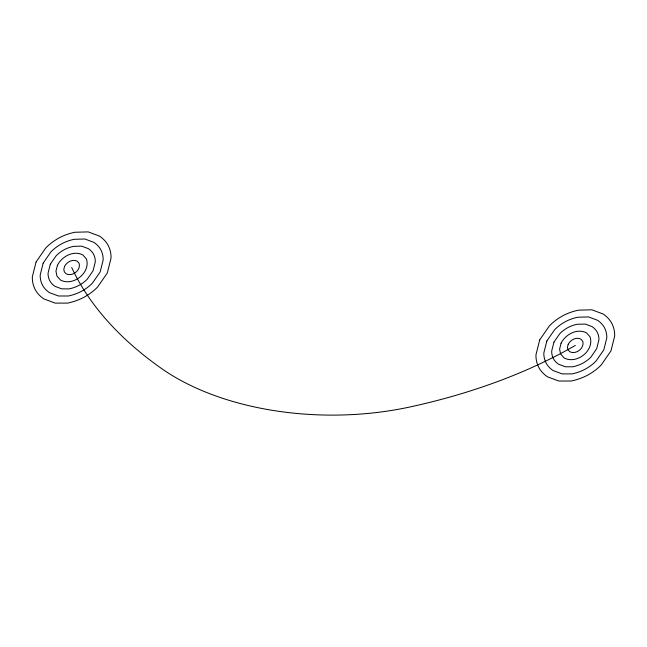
<?xml version="1.0" encoding="UTF-8"?>
<svg xmlns="http://www.w3.org/2000/svg" width="647" height="647" viewBox="0 0 647 647"><rect width="100%" height="100%" fill="white"/><g stroke="black" fill="none" stroke-linecap="round" stroke-linejoin="round"><path stroke-width="0.97" d="M575.32 345.417A465.937 269.006 0 0 1 410.222 406.914A220.95 127.564 0 0 1 161.402 368.418A465.937 269.006 0 0 1 71.68 267.502M36.062 261.995L32.35 276.746A72.974 42.128 0 0 0 34.809 288.788A46.592 26.899 0 0 0 43.786 298.882L55.149 303.111L67.644 303.111A49.471 28.565 0 0 0 85.178 296.577A72.974 42.128 0 0 0 97.737 286.856L107.289 273.01L111.009 258.258A72.974 42.128 0 0 0 108.55 246.216A46.592 26.899 0 0 0 99.573 236.123L88.21 231.893L74.696 232.273A46.592 26.899 0 0 0 58.181 238.428A72.974 42.128 0 0 0 45.622 248.149L36.062 261.995M43.187 263.094L40.219 274.894A58.376 33.709 0 0 0 42.184 284.534A37.275 21.521 0 0 0 49.358 292.606L58.456 295.994L68.453 295.986A39.58 22.847 0 0 0 82.476 290.762A58.376 33.709 0 0 0 92.521 282.99L100.172 271.91L103.14 260.11A58.376 33.709 0 0 0 101.175 250.47A37.275 21.521 0 0 0 93.993 242.399L84.903 239.01L74.09 239.317A37.275 21.521 0 0 0 60.883 244.242A58.376 33.709 0 0 0 50.838 252.015L43.187 263.094M50.312 264.194L48.08 273.05A43.786 25.282 0 0 0 49.56 280.272A27.958 16.143 0 0 0 54.938 286.33L61.764 288.869L69.261 288.869A29.681 17.137 0 0 0 79.775 284.947A43.786 25.282 0 0 0 87.313 279.116L93.047 270.81L95.279 261.954A43.786 25.282 0 0 0 93.799 254.732A27.958 16.143 0 0 0 88.421 248.674L81.595 246.135L73.491 246.37A27.958 16.143 0 0 0 63.584 250.057A43.786 25.282 0 0 0 56.046 255.888L50.312 264.194M57.437 265.302L55.949 271.198L56.928 276.018L60.519 280.054C73.022 286.718 90.952 272.719 86.423 258.986L82.84 254.95C73.434 250.057 61.869 256.487 57.437 265.302M64.554 266.402L63.81 269.354L64.304 271.756L66.099 273.778C72.351 277.11 81.312 270.106 79.055 263.248L77.26 261.226C72.553 258.776 66.77 261.995 64.554 266.402M539.711 339.91L535.991 354.653A72.974 42.128 0 0 0 538.45 366.703A46.592 26.899 0 0 0 547.427 376.797L558.79 381.026L571.285 381.018A49.471 28.565 0 0 0 588.819 374.492A72.974 42.128 0 0 0 601.378 364.771L610.938 350.925L614.65 336.173A72.974 42.128 0 0 0 612.191 324.131A46.592 26.899 0 0 0 603.214 314.038L591.851 309.8L578.337 310.188A46.592 26.899 0 0 0 561.822 316.334A72.974 42.128 0 0 0 549.263 326.056L539.711 339.91M546.828 341.009L543.86 352.809A58.376 33.709 0 0 0 545.825 362.441A37.275 21.521 0 0 0 553.007 370.521L562.097 373.901L572.094 373.901A39.58 22.847 0 0 0 586.117 368.677A58.376 33.709 0 0 0 596.162 360.897L603.813 349.825L606.781 338.025A58.376 33.709 0 0 0 604.816 328.385A37.275 21.521 0 0 0 597.642 320.314L588.544 316.925L577.731 317.232A37.275 21.521 0 0 0 564.524 322.149A58.376 33.709 0 0 0 554.479 329.93L546.828 341.009M553.953 342.109L551.721 350.957A43.786 25.282 0 0 0 553.201 358.187A27.958 16.143 0 0 0 558.579 364.245L565.405 366.784L572.902 366.776A29.681 17.137 0 0 0 583.416 362.862A43.786 25.282 0 0 0 590.954 357.031L596.688 348.717L598.92 339.869A43.786 25.282 0 0 0 597.44 332.647A27.958 16.143 0 0 0 592.062 326.589L585.236 324.05L577.132 324.276A27.958 16.143 0 0 0 567.225 327.972A43.786 25.282 0 0 0 559.687 333.803L553.953 342.109M561.078 343.209L559.59 349.113L560.577 353.933L564.16 357.969C576.663 364.633 594.593 350.634 590.072 336.901L586.481 332.865C577.075 327.964 565.51 334.394 561.078 343.209M568.195 344.317L567.451 347.261L567.945 349.671L569.74 351.693C575.992 355.025 584.961 348.021 582.696 341.155L580.901 339.141C576.202 336.691 570.419 339.91 568.195 344.317"/></g></svg>
